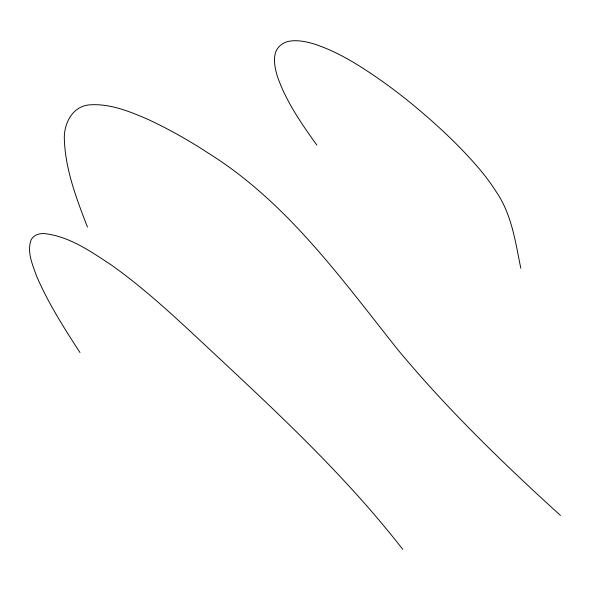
<?xml version="1.0" encoding="UTF-8"?>
<svg xmlns="http://www.w3.org/2000/svg" width="590" height="590" viewBox="0 0 590 590"><rect width="100%" height="100%" fill="white"/><g stroke="black" fill="none" stroke-linecap="round" stroke-linejoin="round"><path stroke-width="0.89" d="M560.5 515.446C517.858 476.786 476.211 436.954 437.175 394.629A393.132 118.369 44.6 0 1 397.955 349.863C341.617 279.07 287.714 203.226 209.87 154.108C190.231 141.231 169.78 129.557 148.496 119.63C130.132 111.65 110.684 103.575 90.263 104.814C72.238 105.698 63.226 124.357 64.406 140.56C65.697 170.709 76.73 199.258 87.453 227.091M402.675 549.238C341.831 471.049 268.325 404.29 196.227 336.838C169.087 311.586 141.615 286.504 111.348 265.006C90.779 251.473 69.222 236.214 44.08 233.559A114.984 34.618 44.6 0 0 30.938 240.314C26.889 252.417 32.649 264.947 36.646 276.268C48.269 303.186 64.044 328.018 79.982 352.532M316.874 145.133C301.667 123.937 286.489 102.122 277.713 77.342A151.763 45.696 44.6 0 1 275.161 54.007C276.747 46.713 283.355 41.831 290.568 41.02A176.528 53.152 44.6 0 1 312.744 43.564C338.719 51.691 361.736 66.884 383.839 82.386A213.425 64.258 44.6 0 1 416.555 107.786C439.137 126.791 460.827 147.006 479.906 169.566A88.699 26.705 44.6 0 1 496.256 191.824C511.832 214.472 515.38 242.04 520.823 268.266"/></g></svg>
